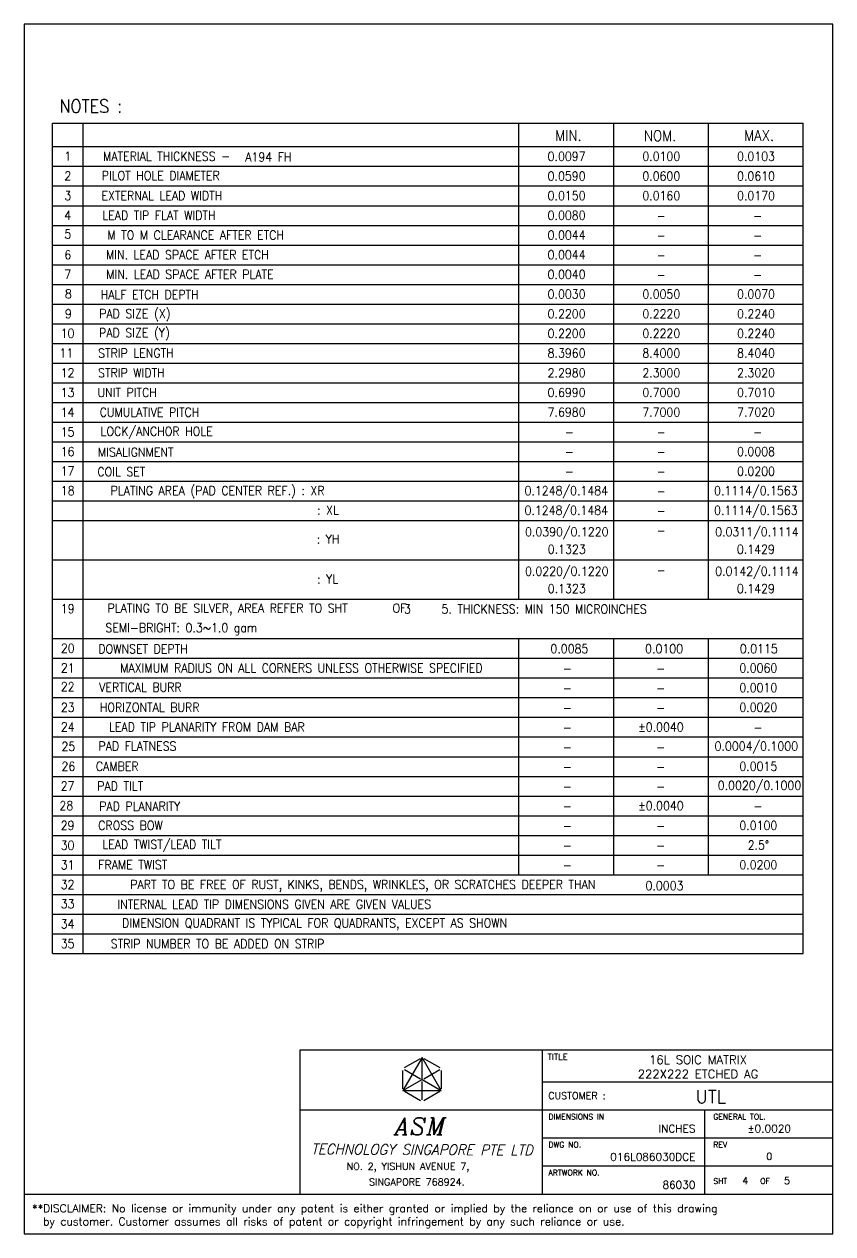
# Model space of a CAD drawing. Header units: inches. Extents: x -27000.02 to -26991.58, y 17307.58 to 17312.32.
# Drawn here: x -26994.554 to -26993.178, y 17310.259 to 17312.317 of the extents above; entities that cross this region are included whole.
import ezdxf
from ezdxf.enums import TextEntityAlignment as Align

# ---------------------------------------------------------------- set-up
doc = ezdxf.new("R2010")
doc.units = ezdxf.units.IN
doc.header["$MEASUREMENT"] = 0
doc.layers.add('4', color=7, linetype='Continuous')
doc.styles.add('ABC', font='ITALIC')
doc.styles.add('ROMANS', font='romans', dxfattribs={"height": 2.5})
doc.styles.add('SIMPLEX', font='SIMPLEX')

msp = doc.modelspace()

# ---------------------------------------------------------------- linework, layer by layer
at = {"layer": '4', "color": 7}
for p, q in [((-26993.1785, 17312.3172), (-26994.5542, 17312.3172)), ((-26994.5542, 17312.3172), (-26994.5542, 17310.2589)), ((-26993.1785, 17310.2589), (-26993.1785, 17312.3172)), ((-26994.5063, 17310.7359), (-26994.5063, 17312.1486)), ((-26994.5063, 17312.1486), (-26993.229, 17312.1486)), ((-26993.7124, 17311.3387), (-26993.7124, 17312.1486)), ((-26993.5513, 17311.3387), (-26993.5513, 17312.1486)), ((-26993.3901, 17311.3387), (-26993.3901, 17312.1486)), ((-26993.229, 17310.7359), (-26993.229, 17312.1486)), ((-26993.7124, 17310.8699), (-26993.7124, 17311.2717)), ((-26993.5513, 17310.8699), (-26993.5513, 17311.2717)), ((-26993.3901, 17310.8699), (-26993.3901, 17311.2717)), ((-26994.5063, 17310.7359), (-26993.229, 17310.7359)), ((-26993.1785, 17310.5716), (-26994.0855, 17310.5716)), ((-26994.0855, 17310.5716), (-26994.0855, 17310.3264)), ((-26993.673, 17310.5716), (-26993.673, 17310.3264)), ((-26993.1785, 17310.5169), (-26993.673, 17310.5169)), ((-26993.1785, 17310.4692), (-26994.0855, 17310.4692)), ((-26993.3965, 17310.4692), (-26993.3965, 17310.3264)), ((-26993.1785, 17310.4216), (-26993.673, 17310.4216)), ((-26993.1785, 17310.374), (-26993.673, 17310.374)), ((-26994.5542, 17310.3264), (-26993.1785, 17310.3264)), ((-26994.5542, 17310.2589), (-26993.1785, 17310.2589))]:
    msp.add_line(p, q, dxfattribs=at)
at = {"layer": '4', "color": 3}
for p, q in [((-26994.4537, 17310.7359), (-26994.4537, 17312.1486)), ((-26994.5063, 17312.1089), (-26993.229, 17312.1089)), ((-26994.5063, 17312.0754), (-26993.229, 17312.0754)), ((-26994.5063, 17312.0419), (-26993.229, 17312.0419)), ((-26994.5063, 17312.0084), (-26993.229, 17312.0084)), ((-26994.5063, 17311.9749), (-26993.229, 17311.9749)), ((-26994.5063, 17311.9414), (-26993.229, 17311.9414)), ((-26994.5063, 17311.9079), (-26993.229, 17311.9079)), ((-26994.5063, 17311.8745), (-26993.229, 17311.8745)), ((-26994.5063, 17311.841), (-26993.229, 17311.841)), ((-26994.5063, 17311.8075), (-26993.229, 17311.8075)), ((-26994.5063, 17311.774), (-26993.229, 17311.774)), ((-26994.5063, 17311.7405), (-26993.229, 17311.7405)), ((-26994.5063, 17311.707), (-26993.229, 17311.707)), ((-26994.5063, 17311.6735), (-26993.229, 17311.6735)), ((-26994.5063, 17311.6401), (-26993.229, 17311.6401)), ((-26994.5063, 17311.6066), (-26993.229, 17311.6066)), ((-26994.5063, 17311.5731), (-26993.229, 17311.5731)), ((-26994.5063, 17311.5396), (-26993.229, 17311.5396)), ((-26994.5063, 17311.5061), (-26993.229, 17311.5061)), ((-26994.5063, 17311.4726), (-26993.229, 17311.4726)), ((-26994.5063, 17311.4057), (-26993.229, 17311.4057)), ((-26994.5063, 17311.3387), (-26993.229, 17311.3387)), ((-26994.5063, 17311.2717), (-26993.229, 17311.2717)), ((-26994.5063, 17311.2382), (-26993.229, 17311.2382)), ((-26994.5063, 17311.2047), (-26993.229, 17311.2047)), ((-26994.5063, 17311.1713), (-26993.229, 17311.1713)), ((-26994.5063, 17311.1378), (-26993.229, 17311.1378)), ((-26994.5063, 17311.1043), (-26993.229, 17311.1043)), ((-26994.5063, 17311.0708), (-26993.229, 17311.0708)), ((-26994.5063, 17311.0373), (-26993.229, 17311.0373)), ((-26994.5063, 17311.0038), (-26993.229, 17311.0038)), ((-26994.5063, 17310.9703), (-26993.229, 17310.9703)), ((-26994.5063, 17310.9368), (-26993.229, 17310.9368)), ((-26994.5063, 17310.9034), (-26993.229, 17310.9034)), ((-26994.5063, 17310.8699), (-26993.229, 17310.8699)), ((-26994.5063, 17310.8364), (-26993.229, 17310.8364)), ((-26994.5063, 17310.8029), (-26993.229, 17310.8029)), ((-26994.5063, 17310.7694), (-26993.229, 17310.7694))]:
    msp.add_line(p, q, dxfattribs=at)
at = {"layer": '4', "color": 1}
for p, q in [((-26993.8772, 17310.559), (-26993.9099, 17310.5025)), ((-26993.9072, 17310.5417), (-26993.88, 17310.5575)), ((-26993.8446, 17310.5025), (-26993.8772, 17310.559)), ((-26993.8772, 17310.5213), (-26993.8772, 17310.559)), ((-26993.8745, 17310.5575), (-26993.8473, 17310.5417)), ((-26993.9099, 17310.5056), (-26993.9099, 17310.537)), ((-26993.9072, 17310.5386), (-26993.88, 17310.5229)), ((-26993.8745, 17310.5229), (-26993.8473, 17310.5386)), ((-26993.8446, 17310.537), (-26993.8446, 17310.5056)), ((-26993.9099, 17310.5025), (-26993.8772, 17310.5213)), ((-26993.8772, 17310.5213), (-26993.8446, 17310.5025)), ((-26993.8772, 17310.4867), (-26993.8772, 17310.5182)), ((-26993.9099, 17310.5025), (-26993.8446, 17310.5025)), ((-26993.88, 17310.4852), (-26993.9072, 17310.5009)), ((-26993.8473, 17310.5009), (-26993.8745, 17310.4852))]:
    msp.add_line(p, q, dxfattribs=at)

# ---------------------------------------------------------------- texts
at = {"layer": '4', "color": 7, "style": 'ROMANS', "width": 0.9}
for s, height, p in [('NOTES :', 0.02218, (-26994.4408, 17312.1778)), ('MIN.', 0.01827, (-26993.6283, 17312.1276)), ('NOM.', 0.01827, (-26993.4723, 17312.1274)), ('MAX.', 0.01827, (-26993.3037, 17312.1278))]:
    msp.add_text(s, height=height, dxfattribs=at).set_placement(p, align=Align.MIDDLE)
at = {"layer": '4', "color": 3, "style": 'ROMANS', "width": 0.9}
for s, height, p in [('1', 0.0152, (-26994.4801, 17312.0927)), ('MATERIAL THICKNESS - ', 0.015221, (-26994.3073, 17312.0924)), ('A194 FH', 0.01522, (-26994.1388, 17312.0913)), ('0.0097', 0.01522, (-26993.6314, 17312.0923)), ('0.0100', 0.01522, (-26993.4703, 17312.0923)), ('0.0103', 0.01522, (-26993.3091, 17312.0923)), ('2', 0.0152, (-26994.4801, 17312.0592)), ('PILOT HOLE DIAMETER', 0.015221, (-26994.3219, 17312.0596)), ('0.0590', 0.01522, (-26993.6314, 17312.0588)), ('0.0600', 0.01522, (-26993.4703, 17312.0588)), ('0.0610', 0.01522, (-26993.3091, 17312.0588)), ('3', 0.0152, (-26994.4801, 17312.0254)), ('EXTERNAL LEAD WIDTH', 0.015221, (-26994.3199, 17312.0254)), ('0.0150', 0.01522, (-26993.6314, 17312.0254)), ('0.0160', 0.01522, (-26993.4703, 17312.0254)), ('0.0170', 0.01522, (-26993.3091, 17312.0254)), ('4', 0.0152, (-26994.4801, 17311.992)), ('LEAD TIP FLAT WIDTH', 0.015221, (-26994.3249, 17311.9919)), ('0.0080', 0.01522, (-26993.6314, 17311.9919)), ('-', 0.0152, (-26993.4706, 17311.9912)), ('-', 0.0152, (-26993.3065, 17311.9912)), ('5', 0.0152, (-26994.4801, 17311.9601)), ('M TO M CLEARANCE AFTER ETCH', 0.015221, (-26994.2624, 17311.9584)), ('0.0044', 0.01522, (-26993.6314, 17311.9584)), ('-', 0.0152, (-26993.4706, 17311.9577)), ('-', 0.0152, (-26993.3065, 17311.9577)), ('6', 0.0152, (-26994.4801, 17311.9248)), ('MIN. LEAD SPACE AFTER ETCH', 0.015221, (-26994.2765, 17311.9249)), ('0.0044', 0.01522, (-26993.6314, 17311.9249)), ('-', 0.0152, (-26993.4706, 17311.9242)), ('-', 0.0152, (-26993.3065, 17311.9242)), ('7', 0.0152, (-26994.4801, 17311.8916)), ('MIN. LEAD SPACE AFTER PLATE', 0.015221, (-26994.2722, 17311.8915)), ('0.0040', 0.01522, (-26993.6314, 17311.8914)), ('-', 0.0152, (-26993.4706, 17311.8907)), ('-', 0.0152, (-26993.3065, 17311.8907)), ('8', 0.0152, (-26994.479, 17311.8584)), ('HALF ETCH DEPTH', 0.015221, (-26994.3407, 17311.8571)), ('0.0030', 0.01522, (-26993.6314, 17311.8579)), ('0.0050', 0.01522, (-26993.4703, 17311.8579)), ('0.0070', 0.01522, (-26993.3091, 17311.8579)), ('9', 0.0152, (-26994.479, 17311.8245)), ('PAD SIZE (X)', 0.015221, (-26994.3659, 17311.8236)), ('0.2200', 0.01522, (-26993.6314, 17311.8244)), ('0.2220', 0.01522, (-26993.4703, 17311.8244)), ('0.2240', 0.01522, (-26993.3091, 17311.8244)), ('PAD SIZE (Y)', 0.015221, (-26994.3666, 17311.791)), ('10', 0.01522, (-26994.4804, 17311.7912)), ('0.2200', 0.01522, (-26993.6314, 17311.791)), ('0.2220', 0.01522, (-26993.4703, 17311.791)), ('0.2240', 0.01522, (-26993.3091, 17311.791)), ('11', 0.01522, (-26994.4825, 17311.7577)), ('STRIP LENGTH', 0.015221, (-26994.3641, 17311.7575)), ('8.3960', 0.01522, (-26993.6314, 17311.7575)), ('8.4000', 0.01522, (-26993.4703, 17311.7575)), ('8.4040', 0.01522, (-26993.3091, 17311.7575)), ('12', 0.01522, (-26994.4804, 17311.724)), ('STRIP WIDTH', 0.015221, (-26994.3718, 17311.724)), ('2.2980', 0.01522, (-26993.6314, 17311.724)), ('2.3000', 0.01522, (-26993.4703, 17311.724)), ('2.3020', 0.01522, (-26993.3091, 17311.724)), ('13', 0.01522, (-26994.4804, 17311.6905)), ('UNIT PITCH', 0.01522, (-26994.379, 17311.6905)), ('0.6990', 0.01522, (-26993.6314, 17311.6905)), ('0.7000', 0.01522, (-26993.4703, 17311.6905)), ('0.7010', 0.01522, (-26993.3091, 17311.6905)), ('14', 0.01522, (-26994.4804, 17311.6567)), ('CUMULATIVE PITCH', 0.015221, (-26994.341, 17311.6569)), ('7.6980', 0.01522, (-26993.6314, 17311.657)), ('7.7000', 0.01522, (-26993.4703, 17311.657)), ('7.7020', 0.01522, (-26993.3091, 17311.657)), ('15', 0.01522, (-26994.4804, 17311.6234)), ('LOCK/ANCHOR HOLE', 0.015221, (-26994.3288, 17311.6234)), ('-', 0.0152, (-26993.6267, 17311.6228)), ('-', 0.0152, (-26993.4706, 17311.6228)), ('-', 0.0152, (-26993.3065, 17311.6228)), ('16', 0.01522, (-26994.4804, 17311.5899)), ('MISALIGNMENT', 0.015221, (-26994.3645, 17311.589)), ('0.0008', 0.01522, (-26993.3091, 17311.59)), ('-', 0.0152, (-26993.6267, 17311.5893)), ('-', 0.0152, (-26993.4706, 17311.5893)), ('17', 0.01522, (-26994.4804, 17311.5568)), ('COIL SET', 0.01522, (-26994.3889, 17311.5556)), ('-', 0.0152, (-26993.6267, 17311.5558)), ('-', 0.0152, (-26993.4706, 17311.5558)), ('0.0200', 0.01522, (-26993.3091, 17311.5565)), ('PLATING AREA (PAD CENTER REF.) : XR', 0.015221, (-26994.2252, 17311.5225)), ('0.1248/0.1484', 0.015221, (-26993.6319, 17311.5224)), ('0.1114/0.1563', 0.015221, (-26993.3094, 17311.5224)), ('18', 0.01522, (-26994.4801, 17311.5235)), ('-', 0.0152, (-26993.4706, 17311.5224)), (': XL', 0.01522, (-26994.0374, 17311.4903)), ('0.1248/0.1484', 0.015221, (-26993.6319, 17311.4889)), ('0.1114/0.1563', 0.015221, (-26993.3094, 17311.4889)), ('-', 0.0152, (-26993.4706, 17311.4889)), ('0.0390/0.1220', 0.015221, (-26993.6311, 17311.4523)), ('-', 0.0152, (-26993.4706, 17311.4554)), ('0.0311/0.1114 ', 0.015221, (-26993.3029, 17311.4523)), (': YH', 0.01522, (-26994.0373, 17311.4409)), ('0.1323', 0.01522, (-26993.6311, 17311.4238)), ('0.1429', 0.01522, (-26993.3094, 17311.4238)), ('0.0220/0.1220', 0.015221, (-26993.6311, 17311.3853)), ('0.0142/0.1114 ', 0.015221, (-26993.3029, 17311.3853)), (': YL', 0.01522, (-26994.0379, 17311.373)), ('-', 0.0152, (-26993.4706, 17311.3884)), ('0.1323', 0.01522, (-26993.6311, 17311.3568)), ('0.1429', 0.01522, (-26993.3094, 17311.3568)), ('19', 0.01522, (-26994.4801, 17311.3226)), ('PLATING TO BE SILVER, AREA REFER TO SHT    OF', 0.015221, (-26994.1582, 17311.3212)), ('3     5. THICKNESS: MIN 150 MICROINCHES', 0.015221, (-26993.7015, 17311.322)), (' SEMI-BRIGHT: 0.3~1.0 gam', 0.015221, (-26994.2915, 17311.2877)), ('20', 0.01522, (-26994.4801, 17311.2552)), ('DOWNSET DEPTH', 0.015221, (-26994.352, 17311.2542)), ('0.0085', 0.01522, (-26993.6267, 17311.2545)), ('0.0100', 0.01522, (-26993.4655, 17311.2545)), ('0.0115', 0.01522, (-26993.3044, 17311.2545)), ('21', 0.01522, (-26994.4801, 17311.2218)), ('MAXIMUM RADIUS ON ALL CORNERS UNLESS OTHERWISE SPECIFIED', 0.015221, (-26994.0826, 17311.2217)), ('0.0060', 0.01522, (-26993.3052, 17311.2217)), ('-', 0.0152, (-26993.63, 17311.221)), ('-', 0.0152, (-26993.4715, 17311.221)), ('22', 0.01522, (-26994.4801, 17311.1899)), ('VERTICAL BURR', 0.015221, (-26994.3564, 17311.189)), ('-', 0.0152, (-26993.63, 17311.1875)), ('-', 0.0152, (-26993.4715, 17311.1875)), ('0.0010', 0.01522, (-26993.3052, 17311.1882)), ('23', 0.01522, (-26994.4801, 17311.1546)), ('HORIZONTAL BURR', 0.015221, (-26994.3407, 17311.1548)), ('-', 0.0152, (-26993.63, 17311.154)), ('-', 0.0152, (-26993.4715, 17311.154)), ('0.0020', 0.01522, (-26993.3052, 17311.1547)), ('24', 0.01522, (-26994.4801, 17311.1214)), ('LEAD TIP PLANARITY FROM DAM BAR', 0.015221, (-26994.2434, 17311.1213)), ('%%P0.0040', 0.01522, (-26993.4709, 17311.1212)), ('-', 0.0152, (-26993.63, 17311.1205)), ('-', 0.0152, (-26993.3058, 17311.1205)), ('25', 0.01522, (-26994.479, 17311.0882)), ('PAD FLATNESS', 0.015221, (-26994.3615, 17311.0888)), ('-', 0.0152, (-26993.63, 17311.087)), ('-', 0.0152, (-26993.4715, 17311.087)), ('0.0004/0.1000', 0.015221, (-26993.3086, 17311.0877)), ('26', 0.01522, (-26994.479, 17311.0543)), ('CAMBER', 0.01522, (-26994.3959, 17311.0543)), ('0.0015', 0.01522, (-26993.3052, 17311.0543)), ('-', 0.0152, (-26993.63, 17311.0535)), ('-', 0.0152, (-26993.4715, 17311.0535)), ('27', 0.01522, (-26994.4804, 17311.021)), ('PAD TILT', 0.01522, (-26994.3908, 17311.0208)), ('-', 0.0152, (-26993.63, 17311.0201)), ('-', 0.0152, (-26993.4715, 17311.0201)), (' 0.0020/0.1000', 0.015221, (-26993.3079, 17311.0208)), ('28', 0.01522, (-26994.4825, 17310.9875)), ('PAD PLANARITY', 0.015221, (-26994.3576, 17310.9865)), ('-', 0.0152, (-26993.63, 17310.9866)), ('%%p0.0040', 0.01522, (-26993.4709, 17310.9873)), ('-', 0.0152, (-26993.3058, 17310.9866)), ('29', 0.01522, (-26994.4804, 17310.9538)), ('CROSS BOW', 0.01522, (-26994.3734, 17310.9538)), ('0.0100', 0.01522, (-26993.3052, 17310.9538)), ('-', 0.0152, (-26993.63, 17310.9531)), ('-', 0.0152, (-26993.4715, 17310.9531)), ('30', 0.01522, (-26994.4804, 17310.92)), ('LEAD TWIST/LEAD TILT', 0.015221, (-26994.3199, 17310.9204)), ('-', 0.0152, (-26993.63, 17310.9196)), ('-', 0.0152, (-26993.4715, 17310.9196)), ('2.5%%d', 0.01522, (-26993.3052, 17310.9203)), ('31', 0.01522, (-26994.4804, 17310.8867)), ('FRAME TWIST', 0.015221, (-26994.3695, 17310.8869)), ('-', 0.0152, (-26993.63, 17310.8861)), ('-', 0.0152, (-26993.4715, 17310.8861)), ('0.0200', 0.01522, (-26993.3052, 17310.8868)), ('32', 0.01522, (-26994.4804, 17310.8532)), ('PART TO BE FREE OF RUST, KINKS, BENDS, WRINKLES, OR SCRATCHES DEEPER THAN', 0.015221, (-26993.9781, 17310.851)), ('0.0003', 0.01522, (-26993.4649, 17310.8513)), ('33', 0.01522, (-26994.4804, 17310.8204)), ('INTERNAL LEAD TIP DIMENSIONS GIVEN ARE GIVEN VALUES', 0.015221, (-26994.1288, 17310.8197)), ('34', 0.01522, (-26994.4804, 17310.7862)), ('DIMENSION QUADRANT IS TYPICAL FOR QUADRANTS, EXCEPT AS SHOWN', 0.015221, (-26994.0601, 17310.7854)), ('35', 0.01522, (-26994.4804, 17310.7527)), ('STRIP NUMBER TO BE ADDED ON STRIP', 0.015221, (-26994.2252, 17310.7524))]:
    msp.add_text(s, height=height, dxfattribs=at).set_placement(p, align=Align.MIDDLE)
at = {"layer": '4', "color": 1, "style": 'SIMPLEX'}
for s, height, p in [('TITLE', 0.01048, (-26993.6636, 17310.5548)), ('CUSTOMER :', 0.01191, (-26993.6626, 17310.4879)), ('DIMENSIONS IN', 0.009524, (-26993.6622, 17310.4534)), ('GENERAL TOL.', 0.009524, (-26993.3818, 17310.4534)), ('DWG NO.', 0.00952, (-26993.6622, 17310.4058)), ('REV', 0.00952, (-26993.3818, 17310.4058)), ('NO. 2, YISHUN AVENUE 7,', 0.011945, (-26994.0057, 17310.3677)), ('ARTWORK NO.', 0.009524, (-26993.6622, 17310.3582)), ('SINGAPORE 768924.', 0.011945, (-26993.9675, 17310.3412)), ('SHT', 0.00952, (-26993.3818, 17310.344)), ('OF', 0.00952, (-26993.3019, 17310.344))]:
    msp.add_text(s, height=height, dxfattribs=at).set_placement(p)
at = {"layer": '4', "color": 4, "style": 'SIMPLEX'}
for s, height, p in [('UTL', 0.02191, (-26993.3601, 17310.4813)), ('INCHES', 0.0131, (-26993.4122, 17310.4313)), ('%%P0.0020', 0.0131, (-26993.2497, 17310.4315)), ('016L086030DCE', 0.013096, (-26993.4122, 17310.3833)), ('86030', 0.0131, (-26993.4122, 17310.3357))]:
    msp.add_text(s, height=height, dxfattribs=at).set_placement(p, align=Align.RIGHT)
at = {"layer": '4', "color": 1, "style": 'ABC'}
msp.add_text('ASM', height=0.02889, dxfattribs=at).set_placement((-26993.8795, 17310.4418), align=Align.MIDDLE)
at = {"layer": '4', "color": 1, "linetype": 'Continuous', "style": 'ABC', "width": 0.738856}
msp.add_text('TECHNOLOGY SINGAPORE PTE LTD', height=0.017625, rotation=359.7173, dxfattribs=at).set_placement((-26994.0659, 17310.3944), (-26993.6889, 17310.3925), align=Align.FIT)
at = {"layer": '4', "color": 4, "style": 'SIMPLEX'}
for s, p in [('0', (-26993.2918, 17310.3849)), ('4', (-26993.3325, 17310.3434)), ('5', (-26993.2614, 17310.3434))]:
    msp.add_text(s, height=0.0119, dxfattribs=at).set_placement(p)
at = {"layer": '4', "color": 4, "insert": (-26993.4079, 17310.5429), "char_height": 0.014567, "attachment_point": 5, "style": 'SIMPLEX'}
msp.add_mtext('16L SOIC MATRIX \\P222X222 ETCHED AG', dxfattribs=at)
at = {"layer": '4', "color": 7, "insert": (-26994.5405, 17310.309), "char_height": 0.0134279, "width": 1.760937, "attachment_point": 1, "style": 'SIMPLEX'}
msp.add_mtext('**DISCLAIMER: No license or immunity under any patent is either granted or implied by the reliance on or use of this drawing\\P  by customer. Customer assumes all risks of patent or copyright infringement by any such reliance or use.', dxfattribs=at)

doc.saveas('drawing.dxf')
